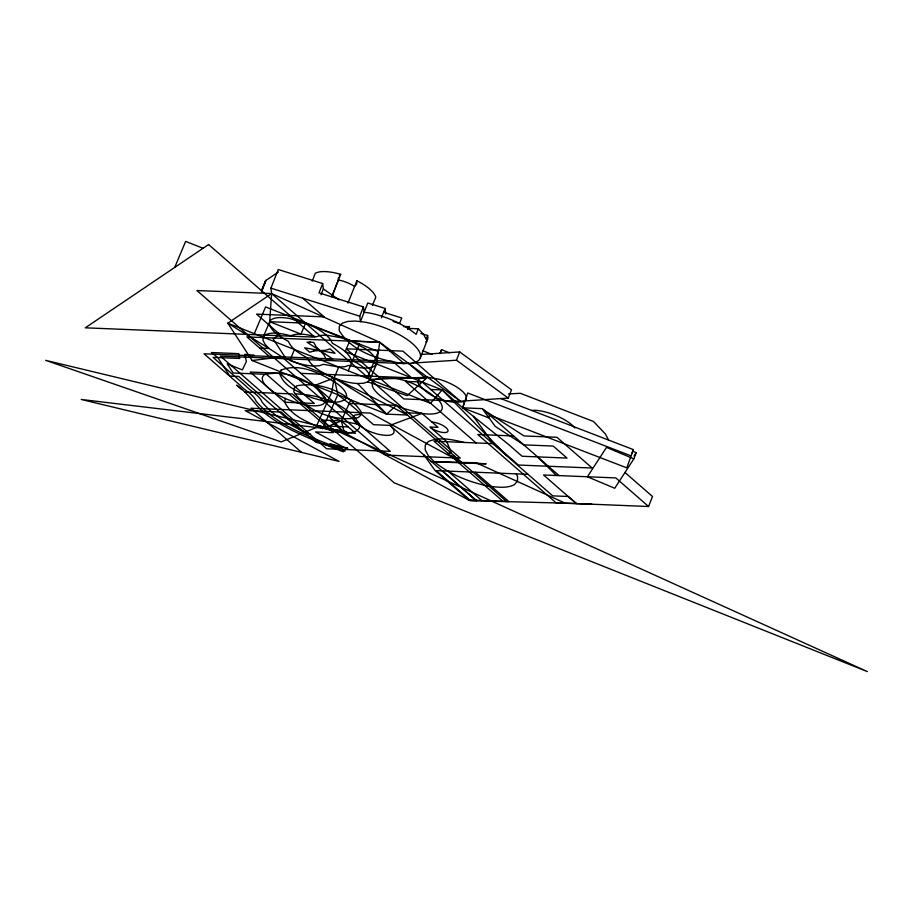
<?xml version="1.0" encoding="UTF-8"?>
<svg xmlns="http://www.w3.org/2000/svg" width="913" height="913" viewBox="0 0 913 913"><rect width="100%" height="100%" fill="white"/><g stroke="black" fill="none" stroke-linecap="round" stroke-linejoin="round"><path stroke-width="1.37" d="M409.195 329.388L409.252 326.557L403.5 326.557M321.068 294.785L323.35 288.953L322.666 283.544L278.248 269.518L270.944 288.154L271.64 293.575L269.666 321.707L263.161 337.159L263.035 340.401L265.055 344.281L269.084 348.504L281.934 356.88L334.158 377.971L407.415 415.004L386.656 414.16L252.136 360.498L227.805 323.179L271.64 293.575L379.74 342.307L460.346 401.241L508.256 398.091L511.508 389.805L459.696 351.927L421.966 354.427M331.739 296.748L338.301 279.983L338.381 277.814M356.812 282.904L356.892 280.736A33.667 11.846 21.4 0 1 375.779 297.216L372.39 305.456M263.161 337.159L265.421 334.751C273.569 331.373 282.619 333.816 290.813 335.779C298.95 332.4 308.001 334.854 316.195 336.817L320.429 335.413L326.363 335.128L341.588 337.844L349.839 340.675L379.74 342.307L376.555 363.979L374.296 366.387C366.159 369.776 357.097 367.323 348.914 365.36L344.68 366.752L338.746 367.049L334.158 377.971L331.739 392.248L316.434 426.109C304.611 420.608 290.608 414.822 284.822 402.256L250.196 372.048L279.675 373.246L314.3 403.455L284.822 402.256L285.176 398.308M305.57 323.168L300.97 334.09L269.666 321.707L305.57 323.168A33.667 11.846 21.4 0 1 326.363 335.128L330.38 339.351L332.4 343.22C339.602 347.351 347.853 351.676 351.288 359.699C358.489 363.831 366.752 368.156 370.176 376.179L370.062 379.431L376.555 363.979L376.681 360.738L374.661 356.857L370.632 352.635L364.88 348.332L349.839 340.675L305.57 323.168L289.295 318.443A33.667 11.846 21.4 0 0 269.666 321.707L269.54 324.96C272.976 332.983 281.227 337.308 288.428 341.439C291.863 349.462 300.115 353.788 307.316 357.919C312.326 368.464 324.126 373.349 334.158 377.971A33.667 11.846 21.4 0 0 357.634 383.528L363.568 383.232L367.802 381.828L370.062 379.431L427.524 377.252L439.221 379.306A25.929 9.119 21.4 0 1 466.383 396.904L466.326 399.415L464.637 401.286L462.708 407.826L508.301 444.232L522.076 456.249L567.007 458.075L553.221 446.058L523.8 444.859L495.28 426.428L482.703 409.229L524.039 435.946L556.919 437.281L592.16 468.027L518.379 465.025L492.415 442.371L473.379 416.351M464.957 400.933L462.708 407.826L488.66 417.823L489.608 415.038L626.82 467.855L633.314 449.584L500.335 398.388M465.071 400.807L467.707 392.978L630.872 455.792M631.887 453.807L633.314 449.584M261.643 290.882L265.66 280.611L278.431 271.994M261.46 291.955L265.991 280.394M312.257 281.033L315.293 273.295A33.667 11.846 21.4 0 1 340.686 274.334L332.092 296.257M322.666 283.544L319.014 292.868L363.42 306.894L364.116 312.303L368.316 312.782A43.459 15.293 21.4 0 1 399.574 323.51L408.727 328.771L416.157 334.318L418.325 328.794L408.351 328.395M347.944 303.162L356.892 280.736M385.811 313.992L385.103 308.457L367.768 302.979L360.464 321.627L359.768 316.206L363.42 306.894M381.451 317.781L385.103 308.457M407.643 329.41L408.67 326.774M408.214 329.194L409.252 326.557M420.847 333.485L427.615 335.459L426.12 339.248L423.518 334.261L418.325 328.794M420.151 358.284L427.455 339.647M440.055 353.628L441.595 349.679L449.436 352.772M411.968 363.134L456.443 360.213L459.696 351.927M633.827 458.874L606.506 447.37L587.413 476.757L614.734 488.272L633.827 458.874L636.258 452.665L632.766 451.193M648.572 506.51L615.796 477.91L543.543 474.977L576.32 503.577L648.572 506.51L652.498 496.501L625.006 472.512M174.703 267.429L185.647 241.409L203.04 248.29M261.426 290.688L265.66 280.611M254.328 333.667L265.58 306.916L378.381 351.528L367.129 378.267M294.477 349.542L289.877 360.464A33.667 11.846 21.4 0 0 313.364 366.01L319.288 365.725L323.522 364.321L338.746 367.049M349.839 340.675L345.251 351.596L442.2 389.942L462.708 407.826L482.258 408.625L559.041 475.605M348.252 370.804L359.505 344.064M440.055 353.331L441.595 349.679M337.844 394.69L349.188 403.455L373.554 424.716L389.988 425.378L476.324 500.689L469.316 500.404L344.395 432.819L328.395 415.723L341.348 420.882L355.545 433.276L335.79 431.792L316.434 426.109L322.62 428.574L337.844 394.69L334.158 377.971L314.665 385.446L327.356 401.617M294.91 393.902C318.603 394.416 346.541 403.284 359.596 424.237L359.368 428.071L356.606 430.89L351.494 432.511L344.395 432.819L341.348 420.882L350.809 399.86M634.067 456.044L636.258 452.665M506.578 455.621L442.2 389.942L430.445 403.306L227.805 323.179L269.084 348.504L259.737 348.127M339.18 275.931L340.686 274.334M356.766 283.989L354.506 286.397A17.427 6.129 21.4 0 0 338.301 279.983M375.62 404.527L386.656 414.16L396.379 405.372L506.578 501.499M427.524 377.252L407.084 395.706L367.802 381.828M322.62 428.574L341.348 420.882L357.131 424.043L365.44 429.464A21.786 7.669 21.4 0 0 381.109 434.839L385.777 435.375A21.786 7.669 21.4 0 0 389.988 425.378L422.034 413.418A37.41 13.159 21.4 0 0 438.913 400.476C422.148 385.4 396.607 372.881 374.022 379.808L372.059 382.707L372.481 386.507A37.41 13.159 21.4 0 0 395.146 404.847L404.117 408.659L422.034 413.418L437.989 427.33L429.977 427.01L432.271 428.699A10.694 3.766 21.4 0 0 448.009 431.027A10.694 3.766 21.4 0 0 433.686 422.263L432.02 422.126M464.637 401.286C448.078 404.927 427.638 396.95 418.017 382.981L418.063 380.459L419.763 378.587L424.579 377.354M252.136 360.498L281.934 356.88L392.75 361.388L411.626 377.845M249.842 355.659L254.35 355.385L244.764 354.37L246.396 361.48L242.356 369.891L227.2 363.842L233.169 373.006L266.539 374.364L333.382 432.671L315.51 431.952L344.897 447.849L347.796 448.192L329.821 443.878L342.592 448.306L340.697 449.082C310.877 436.939 277.643 426.668 256.119 401.172C253.163 394.074 245.243 390.992 240.302 385.423L204.056 353.799L284.993 357.097L273.147 338.94L279.846 334.42L256.587 314.129L324.149 316.879L302.739 298.197M508.45 393.902L520.33 393.309L593.484 421.475L605.399 434.006L608.56 440.055M361.331 414.046L354.758 415.141L353.297 416.705L353.217 418.805L354.529 421.304L357.131 424.043M531.606 410.428L534.687 410.279A28.474 10.02 21.4 0 1 572.143 425.081L574.893 427.969M445.179 400.579L403.831 398.935L346.404 348.846L402.918 351.14L460.346 401.241L445.407 400.624M464.146 442.44C452.631 439.689 439.861 436.574 428.505 441.458L425.275 445.03L425.184 449.847L428.243 455.564L434.246 461.784L476.107 462.754L565.546 503.337M528.034 474.349L436.197 470.617L470.64 500.655L576.457 503.485L568.206 496.489L552.707 495.862L422.217 382.033L405.498 381.36L476.072 442.931M485.465 486.07C495.051 486.469 505.151 489.197 514.247 484.78L517.477 481.208L517.557 476.392L516.21 473.87M394.348 362.781L408.533 363.363L425.8 378.427L300.799 373.349M430.742 389.474L442.2 389.942M244.513 391.985L292.274 393.925L332.264 428.802L867.35 671.591L394.222 482.863L336.201 432.248L320.246 425.88L281.193 441.903L45.65 360.338L334.055 429.624M349.188 403.455L396.379 405.372M404.79 412.71L422.034 413.418M341.348 420.882L321.661 420.083L328.589 426.12L348.275 426.919M513.585 435.958L477.784 434.508L556.257 502.96L591.829 504.204M492.792 443.604L434.052 441.219L502.995 501.363M447.838 453.236L451.421 453.384L446.868 441.744L430.491 427.455M451.17 456.146L454.754 456.295M431.062 461.59L486.138 463.827L461.944 462.651L453.202 457.927M469.898 500.016L508.918 501.602L475.216 472.204M488.877 486.195C469.191 482.224 449.983 474.429 434.246 461.784M334.204 429.635L348.401 433.047L344.338 430.845L81.246 399.472L339.065 461.396L245.141 410.565L281.181 412.037L315.887 442.303L330.289 445.761L345.16 450.919L343.071 451.764C314.802 440.454 285.027 430.548 261.472 410.462C253.163 401.823 246.693 392.134 236.684 385.16L241.694 389.52M383.608 312.257L401.743 317.986L399.574 323.51L393.104 321.456M270.944 288.154L359.768 316.206M422.742 350.752L431.952 354.392M453.099 457.835L370.347 413.087L250.972 408.237L301.575 452.392M334.158 377.971L377.605 404.607M323.35 288.953L339.1 299.875M456.443 360.213L508.256 398.091M468.563 493.922L476.814 500.906M448.009 471.097L481.71 500.495M442.371 470.868L476.05 500.267M469.316 500.404L435.113 470.572L423.986 455.039M281.934 356.88L390.228 451.353L326.614 448.774L220.387 356.116L404.117 363.579L411.763 363.203L417.241 361.388A43.459 15.293 21.4 0 0 409.047 340.857A43.459 15.293 21.4 0 0 364.664 322.106L355.351 321.034L347.705 321.422L342.238 323.225L339.316 326.329L339.168 330.517C352.281 352.213 380.253 360.487 404.117 363.579L379.74 342.307L246.875 336.908L271.252 358.181M330.198 420.437L344.395 432.819M537.574 456.888L556.371 475.502M357.634 383.528L386.656 414.16M427.615 335.459A43.459 15.293 21.4 0 1 425.812 341.861M294.077 388.402L293.86 391.837C306.916 411.455 335.356 422.251 358.307 417.583L360.795 415.05L361.012 411.615C347.956 391.997 319.527 381.2 296.577 385.879L294.077 388.402M281.067 370.153L279.64 373.109C283.475 387.135 300.046 392.453 312.041 397.794C322.483 400.659 335.003 405.395 345.182 399.495L346.609 396.539A35.641 12.542 21.4 0 0 337.559 383.939C321.524 373.862 299.966 362.404 281.067 370.153M325.507 401.492L323.373 403.968A33.77 11.88 21.4 0 1 306.232 405.041C291.042 401.823 275.464 395.888 264.724 384.247A33.77 11.88 21.4 0 1 264.679 374.558C286.237 369.594 312.794 380.139 325.496 398.194L325.507 401.492M208.598 244.536L85.286 327.813L314.757 337.137L208.598 244.536M313.935 350.866L309.701 352.258L304.634 347.842L335.082 353.297L330.027 348.88L325.793 350.272L313.935 350.866M310.078 342.044L307.019 342.192L332.709 358.946L325.907 358.672L323.887 354.803L315.841 346.335L313.821 342.466L310.078 342.044M271.64 293.575L196.923 290.539L385.56 455.085L460.278 458.121L271.64 293.575M238.601 353.639L211.348 352.532L217.716 357.462L229.859 376.076L238.75 376.441L300.776 430.548L310.648 434.485C292.788 426.805 274.836 417.458 262.202 402.279C259.121 394.873 250.915 391.574 245.7 385.834L213.094 357.382L239.708 358.467L238.601 353.639"/></g></svg>
